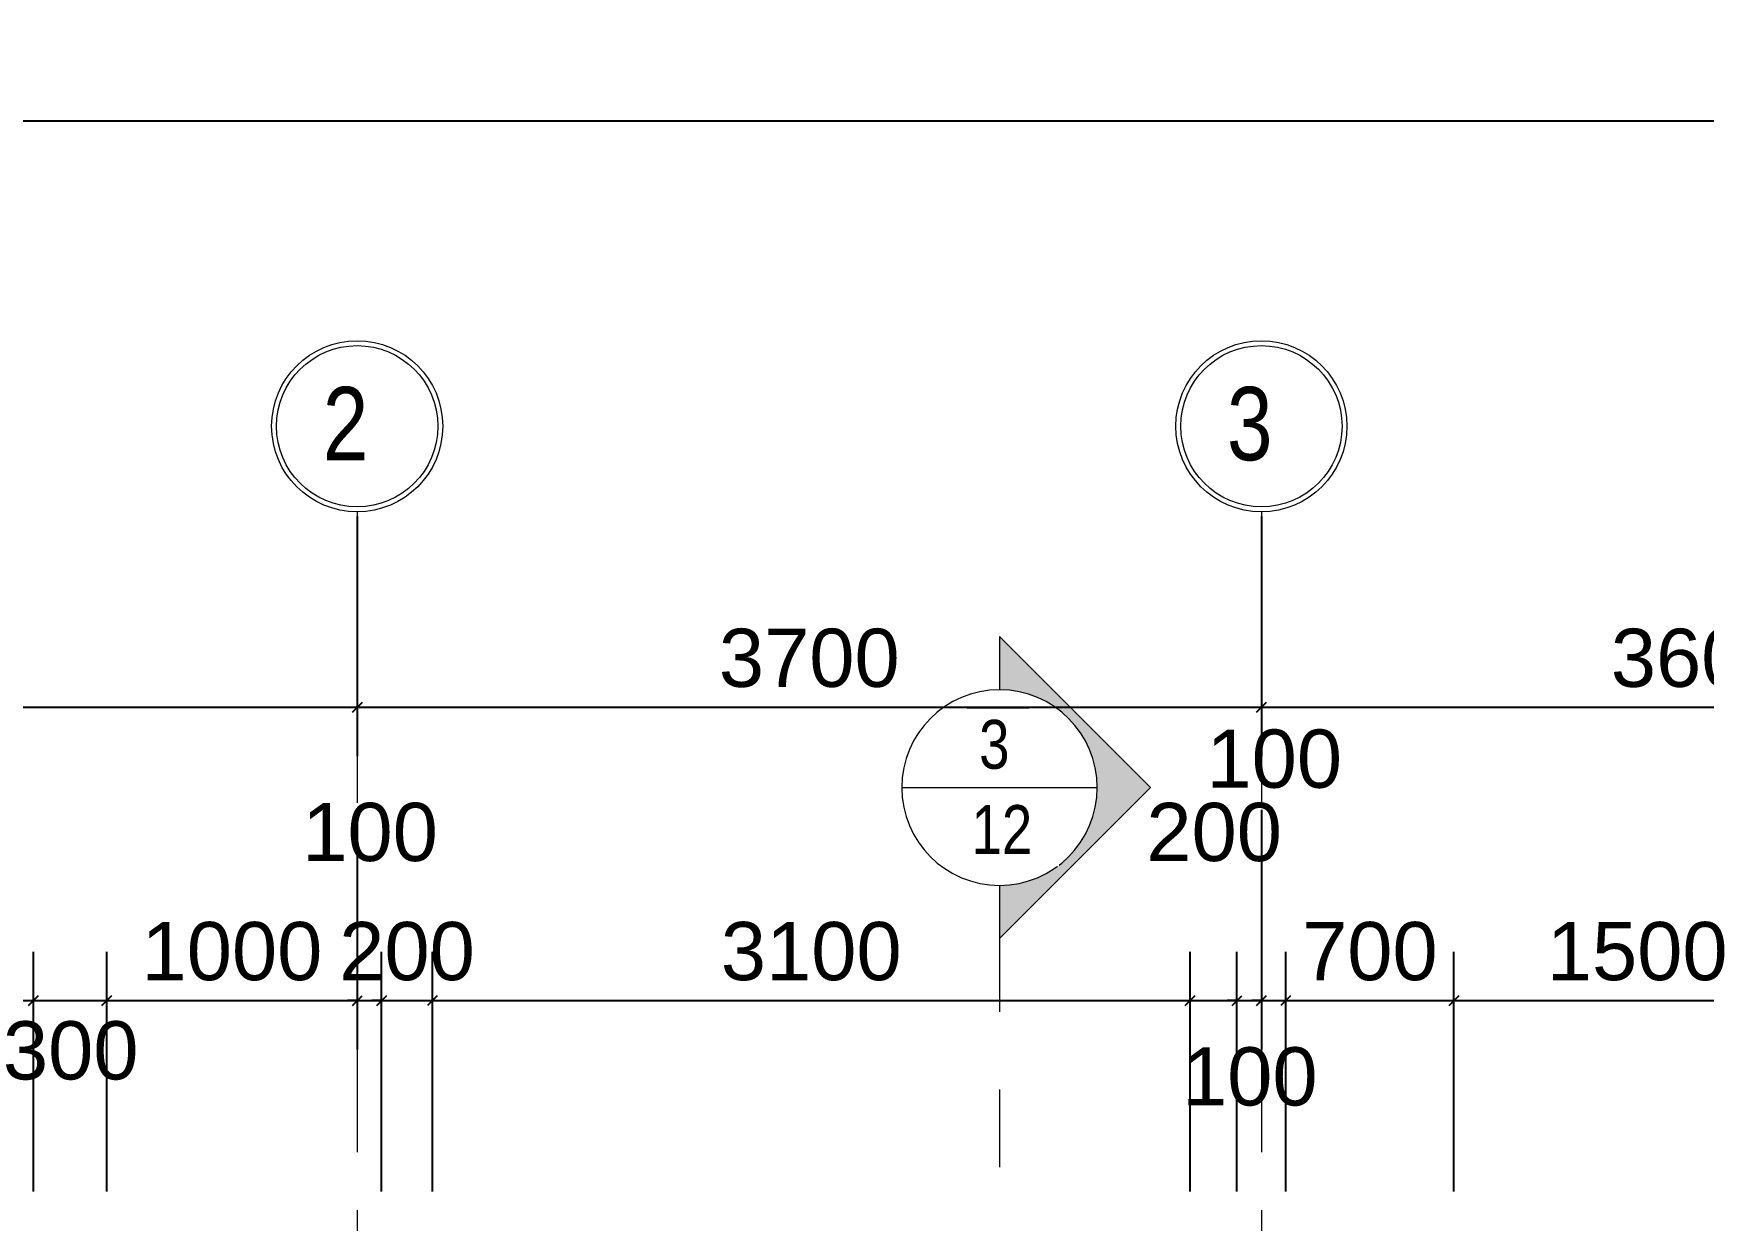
# Model space of a CAD drawing. Header units: millimetres. Extents: x -20510 to 108935, y -243239 to 20306.
# Drawn here: x 3025 to 9860, y -89900 to -85043 of the extents above; entities that cross this region are included whole.
import ezdxf

# ---------------------------------------------------------------- set-up
doc = ezdxf.new("R2010")
doc.units = ezdxf.units.MM
for name, pattern in [('Abgebrochen', [714.375, 476.25, -238.125]), ('Aligning Line', [635, 317.5, -317.5]), ('Hidden', [714.375, 476.25, -238.125])]:
    doc.linetypes.add(name, pattern=pattern)
for name, color, linetype, lineweight in [('A-ANNO-DIMS', 1, 'Continuous', 9), ('G-ANNO-SYMB', 6, 'Abgebrochen', 9), ('S-GRID', 1, 'Continuous', 9), ('S-GRID-IDEN', 1, 'Continuous', 9)]:
    doc.layers.add(name, color=color, linetype=linetype, lineweight=lineweight)
doc.styles.add('Arial', font='arial.ttf', dxfattribs={"width": 0.8, "height": 250})
doc.styles.add('Arial_1', font='arial.ttf', dxfattribs={"width": 0.8, "height": 200})
doc.styles.add('Arial_5', font='arial.ttf', dxfattribs={"height": 238.125})
doc.dimstyles.new('SecretInternalLinAngDimStyle5p4736185', dxfattribs={"dimscale": 304.8, "dimtxt": 242.94927, "dimasz": 0.130208, "dimexe": 0.656168, "dimexo": 0.0625, "dimgap": 0.260417, "dimtad": 1, "dimdec": 0, "dimrnd": 100, "dimzin": 0, "dimdsep": 46, "dimtxsty": 'Arial_5', "dimblk1": 'OBLIQUE', "dimblk2": 'OBLIQUE', "dimsah": 1, "dimcen": 0.09, "dimdle": 0.492126, "dimazin": 0, "dimtfac": 1, "dimtdec": 4, "dimtix": 1, "dimtmove": 0, "dimatfit": 3, "dimfxl": 2.624672, "dimfxlon": 1, "dimtvp": 1, "dimtolj": 1, "dimtzin": 0, "dimarcsym": 2})
doc.dimstyles.new('SecretInternalLinAngDimStyle5p4736185_1', dxfattribs={"dimscale": 304.8, "dimtxt": 242.94927, "dimasz": 0.130208, "dimexe": 0.656168, "dimexo": 0.0625, "dimgap": 0.260417, "dimtad": 1, "dimdec": 0, "dimrnd": 100, "dimzin": 0, "dimdsep": 46, "dimtxsty": 'Arial_5', "dimblk1": 'OBLIQUE', "dimblk2": 'OBLIQUE', "dimsah": 1, "dimcen": 0.09, "dimdle": 0.492126, "dimazin": 0, "dimtfac": 1, "dimtdec": 4, "dimtix": 1, "dimtmove": 2, "dimatfit": 3, "dimfxl": 2.624672, "dimfxlon": 1, "dimtvp": 1, "dimtolj": 1, "dimtzin": 0, "dimarcsym": 2})

# ---------------------------------------------------------------- blocks, each defined once
blk = doc.blocks.new('Section - CAT DUNG-122916-04_MẶT BẰNG TẦNG 4')
at = {"layer": 'G-ANNO-SYMB', "linetype": 'Continuous'}
h = blk.add_hatch(color=256, dxfattribs=at)
edge = h.paths.add_edge_path()
edge.add_line((0.181, 0), (-2, 0))
edge.add_arc((-6, 0), 4, 0, 90)
edge.add_arc((-6, 0), 4, 90, 180)
edge.add_line((-10, 0), (-12.181, 0))
edge.add_line((-12.181, 0), (-6, 6.181))
edge.add_line((-6, 6.181), (0.181, 0))
for p, q in [((-6, 6.181), (-12.181, 0)), ((0.181, 0), (-6, 6.181)), ((-12.181, 0), (-10, 0)), ((-2, 0), (0.181, 0))]:
    blk.add_line(p, q, dxfattribs=at)
for start, end in [(360, 180), (90, 180), (0, 90), (180, 360)]:
    blk.add_arc((-6, 0), 4, start, end, dxfattribs=at)
blk = doc.blocks.new('Grid - TRUC  D1-102336-04_MẶT BẰNG TẦNG 4')
at = {"layer": 'S-GRID-IDEN'}
for radius in [3.5, 3.3]:
    blk.add_circle((0, 0), radius, dxfattribs=at)
blk = doc.blocks.new('_Oblique')
at = {"color": 0, "linetype": 'ByBlock', "lineweight": -2}
blk.add_line((-0.5, -0.5), (0.5, 0.5), dxfattribs=at)
blk = doc.blocks.new('DIMBLOCK50-04_MẶT BẰNG TẦNG 4')
at = {"layer": 'A-ANNO-DIMS', "color": 0, "lineweight": -2, "transparency": 16777216}
for p, q in [((550, -86180.9), (550, -85200)), ((37150, -86180.9), (37150, -85200)), ((400, -85400), (37300, -85400))]:
    blk.add_line(p, q, dxfattribs=at)
at = {"layer": 'Defpoints', "color": 0, "transparency": 16777216}
for p in [(37150, -85400), (550, -86200), (37150, -86200)]:
    blk.add_point(p, dxfattribs=at)
at = {"layer": 'A-ANNO-DIMS', "color": 0, "lineweight": -2, "transparency": 16777216, "xscale": 39.6875, "yscale": 39.6875, "zscale": 39.6875, "rotation": 180}
blk.add_blockref('_Oblique', (550, -85400), dxfattribs=at)
at = {"layer": 'A-ANNO-DIMS', "color": 0, "lineweight": -2, "transparency": 16777216, "xscale": 39.6875, "yscale": 39.6875, "zscale": 39.6875}
blk.add_blockref('_Oblique', (37150, -85400), dxfattribs=at)
at = {"layer": 'A-ANNO-DIMS', "color": 0, "transparency": 16777216, "insert": (18850, -85199), "char_height": 238.12, "width": 1098.878, "attachment_point": 5, "style": 'Arial_5'}
blk.add_mtext('\\A1;36600', dxfattribs=at)
blk = doc.blocks.new('DIMBLOCK51-04_MẶT BẰNG TẦNG 4')
at = {"layer": 'A-ANNO-DIMS', "color": 0, "lineweight": -2, "transparency": 16777216}
for p, q in [((550, -87019.1), (550, -88000)), ((4350, -87019.1), (4350, -88000)), ((400, -87800), (4500, -87800))]:
    blk.add_line(p, q, dxfattribs=at)
at = {"layer": 'Defpoints', "color": 0, "transparency": 16777216}
for p in [(550, -87000), (4350, -87000), (4350, -87800)]:
    blk.add_point(p, dxfattribs=at)
at = {"layer": 'A-ANNO-DIMS', "color": 0, "lineweight": -2, "transparency": 16777216, "xscale": 39.6875, "yscale": 39.6875, "zscale": 39.6875, "rotation": 180}
blk.add_blockref('_Oblique', (550, -87800), dxfattribs=at)
at = {"layer": 'A-ANNO-DIMS', "color": 0, "lineweight": -2, "transparency": 16777216, "xscale": 39.6875, "yscale": 39.6875, "zscale": 39.6875}
blk.add_blockref('_Oblique', (4350, -87800), dxfattribs=at)
at = {"layer": 'A-ANNO-DIMS', "color": 0, "transparency": 16777216, "insert": (2450, -87599), "char_height": 238.12, "width": 879.103, "attachment_point": 5, "style": 'Arial_5'}
blk.add_mtext('\\A1;3800', dxfattribs=at)
blk = doc.blocks.new('DIMBLOCK52-04_MẶT BẰNG TẦNG 4')
at = {"layer": 'A-ANNO-DIMS', "color": 0, "lineweight": -2, "transparency": 16777216}
for p, q in [((4350, -87019.1), (4350, -88000)), ((8050, -87019.1), (8050, -88000)), ((4200, -87800), (8200, -87800))]:
    blk.add_line(p, q, dxfattribs=at)
at = {"layer": 'Defpoints', "color": 0, "transparency": 16777216}
for p in [(4350, -87000), (8050, -87000), (8050, -87800)]:
    blk.add_point(p, dxfattribs=at)
at = {"layer": 'A-ANNO-DIMS', "color": 0, "lineweight": -2, "transparency": 16777216, "xscale": 39.6875, "yscale": 39.6875, "zscale": 39.6875, "rotation": 180}
blk.add_blockref('_Oblique', (4350, -87800), dxfattribs=at)
at = {"layer": 'A-ANNO-DIMS', "color": 0, "lineweight": -2, "transparency": 16777216, "xscale": 39.6875, "yscale": 39.6875, "zscale": 39.6875}
blk.add_blockref('_Oblique', (8050, -87800), dxfattribs=at)
at = {"layer": 'A-ANNO-DIMS', "color": 0, "transparency": 16777216, "insert": (6200, -87599), "char_height": 238.12, "width": 879.103, "attachment_point": 5, "style": 'Arial_5'}
blk.add_mtext('\\A1;3700', dxfattribs=at)
blk = doc.blocks.new('DIMBLOCK53-04_MẶT BẰNG TẦNG 4')
at = {"layer": 'A-ANNO-DIMS', "color": 0, "lineweight": -2, "transparency": 16777216}
for p, q in [((8050, -87019.1), (8050, -88000)), ((11650, -87019.1), (11650, -88000)), ((7900, -87800), (11800, -87800))]:
    blk.add_line(p, q, dxfattribs=at)
at = {"layer": 'Defpoints', "color": 0, "transparency": 16777216}
for p in [(8050, -87000), (11650, -87000), (11650, -87800)]:
    blk.add_point(p, dxfattribs=at)
at = {"layer": 'A-ANNO-DIMS', "color": 0, "lineweight": -2, "transparency": 16777216, "xscale": 39.6875, "yscale": 39.6875, "zscale": 39.6875, "rotation": 180}
blk.add_blockref('_Oblique', (8050, -87800), dxfattribs=at)
at = {"layer": 'A-ANNO-DIMS', "color": 0, "lineweight": -2, "transparency": 16777216, "xscale": 39.6875, "yscale": 39.6875, "zscale": 39.6875}
blk.add_blockref('_Oblique', (11650, -87800), dxfattribs=at)
at = {"layer": 'A-ANNO-DIMS', "color": 0, "transparency": 16777216, "insert": (9850, -87599), "char_height": 238.12, "width": 879.103, "attachment_point": 5, "style": 'Arial_5'}
blk.add_mtext('\\A1;3600', dxfattribs=at)
blk = doc.blocks.new('DIMBLOCK65-04_MẶT BẰNG TẦNG 4')
at = {"layer": 'A-ANNO-DIMS', "color": 0, "lineweight": -2, "transparency": 16777216}
for p, q in [((2125, -89780.9), (2125, -88800)), ((3025, -89780.9), (3025, -88800)), ((1975, -89000), (3175, -89000))]:
    blk.add_line(p, q, dxfattribs=at)
at = {"layer": 'Defpoints', "color": 0, "transparency": 16777216}
for p in [(3025, -89000), (2125, -89800), (3025, -89800)]:
    blk.add_point(p, dxfattribs=at)
at = {"layer": 'A-ANNO-DIMS', "color": 0, "lineweight": -2, "transparency": 16777216, "xscale": 39.6875, "yscale": 39.6875, "zscale": 39.6875, "rotation": 180}
blk.add_blockref('_Oblique', (2125, -89000), dxfattribs=at)
at = {"layer": 'A-ANNO-DIMS', "color": 0, "lineweight": -2, "transparency": 16777216, "xscale": 39.6875, "yscale": 39.6875, "zscale": 39.6875}
blk.add_blockref('_Oblique', (3025, -89000), dxfattribs=at)
at = {"layer": 'A-ANNO-DIMS', "color": 0, "transparency": 16777216, "insert": (2575, -88799), "char_height": 238.12, "width": 659.327, "attachment_point": 5, "style": 'Arial_5'}
blk.add_mtext('\\A1;900', dxfattribs=at)
blk = doc.blocks.new('DIMBLOCK66-04_MẶT BẰNG TẦNG 4')
at = {"layer": 'A-ANNO-DIMS', "color": 0, "lineweight": -2, "transparency": 16777216}
for p, q in [((3025, -89780.9), (3025, -88800)), ((3325, -89780.9), (3325, -88800)), ((2875, -89000), (3475, -89000))]:
    blk.add_line(p, q, dxfattribs=at)
at = {"layer": 'Defpoints', "color": 0, "transparency": 16777216}
for p in [(3325, -89000), (3025, -89800), (3325, -89800)]:
    blk.add_point(p, dxfattribs=at)
at = {"layer": 'A-ANNO-DIMS', "color": 0, "lineweight": -2, "transparency": 16777216, "xscale": 39.6875, "yscale": 39.6875, "zscale": 39.6875, "rotation": 180}
blk.add_blockref('_Oblique', (3025, -89000), dxfattribs=at)
at = {"layer": 'A-ANNO-DIMS', "color": 0, "lineweight": -2, "transparency": 16777216, "xscale": 39.6875, "yscale": 39.6875, "zscale": 39.6875}
blk.add_blockref('_Oblique', (3325, -89000), dxfattribs=at)
at = {"layer": 'A-ANNO-DIMS', "color": 0, "transparency": 16777216, "insert": (2900.3, -89084.4), "char_height": 238.12, "width": 659.327, "attachment_point": 1, "line_spacing_factor": 0.941778, "style": 'Arial_5'}
blk.add_mtext('\\A1;300', dxfattribs=at)
blk = doc.blocks.new('DIMBLOCK67-04_MẶT BẰNG TẦNG 4')
at = {"layer": 'A-ANNO-DIMS', "color": 0, "lineweight": -2, "transparency": 16777216}
for p, q in [((4350, -88219.1), (4350, -89200)), ((3325, -89780.9), (3325, -88800)), ((3175, -89000), (4500, -89000))]:
    blk.add_line(p, q, dxfattribs=at)
at = {"layer": 'Defpoints', "color": 0, "transparency": 16777216}
for p in [(4350, -88200), (4350, -89000), (3325, -89800)]:
    blk.add_point(p, dxfattribs=at)
at = {"layer": 'A-ANNO-DIMS', "color": 0, "lineweight": -2, "transparency": 16777216, "xscale": 39.6875, "yscale": 39.6875, "zscale": 39.6875, "rotation": 180}
blk.add_blockref('_Oblique', (3325, -89000), dxfattribs=at)
at = {"layer": 'A-ANNO-DIMS', "color": 0, "lineweight": -2, "transparency": 16777216, "xscale": 39.6875, "yscale": 39.6875, "zscale": 39.6875}
blk.add_blockref('_Oblique', (4350, -89000), dxfattribs=at)
at = {"layer": 'A-ANNO-DIMS', "color": 0, "transparency": 16777216, "insert": (3837.5, -88799), "char_height": 238.12, "width": 879.103, "attachment_point": 5, "style": 'Arial_5'}
blk.add_mtext('\\A1;1000', dxfattribs=at)
blk = doc.blocks.new('DIMBLOCK68-04_MẶT BẰNG TẦNG 4')
at = {"layer": 'A-ANNO-DIMS', "color": 0, "lineweight": -2, "transparency": 16777216}
for p, q in [((4350, -88219.1), (4350, -89200)), ((4450, -89780.9), (4450, -88800)), ((4350, -89000), (4310.3, -89000)), ((4350, -89000), (4450, -89000)), ((4450, -89000), (4489.7, -89000))]:
    blk.add_line(p, q, dxfattribs=at)
at = {"layer": 'Defpoints', "color": 0, "transparency": 16777216}
for p in [(4350, -88200), (4450, -89000), (4450, -89800)]:
    blk.add_point(p, dxfattribs=at)
at = {"layer": 'A-ANNO-DIMS', "color": 0, "lineweight": -2, "transparency": 16777216, "xscale": 39.6875, "yscale": 39.6875, "zscale": 39.6875}
blk.add_blockref('_Oblique', (4350, -89000), dxfattribs=at)
at = {"layer": 'A-ANNO-DIMS', "color": 0, "lineweight": -2, "transparency": 16777216, "xscale": 39.6875, "yscale": 39.6875, "zscale": 39.6875, "rotation": 180}
blk.add_blockref('_Oblique', (4450, -89000), dxfattribs=at)
at = {"layer": 'A-ANNO-DIMS', "color": 0, "transparency": 16777216, "insert": (4125.3, -88190.9), "char_height": 238.12, "width": 659.327, "attachment_point": 1, "line_spacing_factor": 0.941778, "style": 'Arial_5'}
blk.add_mtext('\\A1;100', dxfattribs=at)
blk = doc.blocks.new('DIMBLOCK69-04_MẶT BẰNG TẦNG 4')
at = {"layer": 'A-ANNO-DIMS', "color": 0, "lineweight": -2, "transparency": 16777216}
for p, q in [((4450, -89780.9), (4450, -88800)), ((4658, -89780.9), (4658, -88800)), ((4450, -89000), (4410.3, -89000)), ((4450, -89000), (4658, -89000)), ((4658, -89000), (4697.7, -89000))]:
    blk.add_line(p, q, dxfattribs=at)
at = {"layer": 'Defpoints', "color": 0, "transparency": 16777216}
for p in [(4658, -89000), (4450, -89800), (4658, -89800)]:
    blk.add_point(p, dxfattribs=at)
at = {"layer": 'A-ANNO-DIMS', "color": 0, "lineweight": -2, "transparency": 16777216, "xscale": 39.6875, "yscale": 39.6875, "zscale": 39.6875}
blk.add_blockref('_Oblique', (4450, -89000), dxfattribs=at)
at = {"layer": 'A-ANNO-DIMS', "color": 0, "lineweight": -2, "transparency": 16777216, "xscale": 39.6875, "yscale": 39.6875, "zscale": 39.6875, "rotation": 180}
blk.add_blockref('_Oblique', (4658, -89000), dxfattribs=at)
at = {"layer": 'A-ANNO-DIMS', "color": 0, "transparency": 16777216, "insert": (4554, -88799), "char_height": 238.12, "width": 659.327, "attachment_point": 5, "style": 'Arial_5'}
blk.add_mtext('\\A1;200', dxfattribs=at)
blk = doc.blocks.new('DIMBLOCK70-04_MẶT BẰNG TẦNG 4')
at = {"layer": 'A-ANNO-DIMS', "color": 0, "lineweight": -2, "transparency": 16777216}
for p, q in [((4658, -89780.9), (4658, -88800)), ((7758, -89780.9), (7758, -88800)), ((4508, -89000), (7908, -89000))]:
    blk.add_line(p, q, dxfattribs=at)
at = {"layer": 'Defpoints', "color": 0, "transparency": 16777216}
for p in [(7758, -89000), (4658, -89800), (7758, -89800)]:
    blk.add_point(p, dxfattribs=at)
at = {"layer": 'A-ANNO-DIMS', "color": 0, "lineweight": -2, "transparency": 16777216, "xscale": 39.6875, "yscale": 39.6875, "zscale": 39.6875, "rotation": 180}
blk.add_blockref('_Oblique', (4658, -89000), dxfattribs=at)
at = {"layer": 'A-ANNO-DIMS', "color": 0, "lineweight": -2, "transparency": 16777216, "xscale": 39.6875, "yscale": 39.6875, "zscale": 39.6875}
blk.add_blockref('_Oblique', (7758, -89000), dxfattribs=at)
at = {"layer": 'A-ANNO-DIMS', "color": 0, "transparency": 16777216, "insert": (6208, -88799), "char_height": 238.12, "width": 879.103, "attachment_point": 5, "style": 'Arial_5'}
blk.add_mtext('\\A1;3100', dxfattribs=at)
blk = doc.blocks.new('DIMBLOCK71-04_MẶT BẰNG TẦNG 4')
at = {"layer": 'A-ANNO-DIMS', "color": 0, "lineweight": -2, "transparency": 16777216}
for p, q in [((7758, -89780.9), (7758, -88800)), ((7950, -89780.9), (7950, -88800)), ((7608, -89000), (8100, -89000))]:
    blk.add_line(p, q, dxfattribs=at)
at = {"layer": 'Defpoints', "color": 0, "transparency": 16777216}
for p in [(7950, -89000), (7758, -89800), (7950, -89800)]:
    blk.add_point(p, dxfattribs=at)
at = {"layer": 'A-ANNO-DIMS', "color": 0, "lineweight": -2, "transparency": 16777216, "xscale": 39.6875, "yscale": 39.6875, "zscale": 39.6875, "rotation": 180}
blk.add_blockref('_Oblique', (7758, -89000), dxfattribs=at)
at = {"layer": 'A-ANNO-DIMS', "color": 0, "lineweight": -2, "transparency": 16777216, "xscale": 39.6875, "yscale": 39.6875, "zscale": 39.6875}
blk.add_blockref('_Oblique', (7950, -89000), dxfattribs=at)
at = {"layer": 'A-ANNO-DIMS', "color": 0, "transparency": 16777216, "insert": (7579.3, -88190.9), "char_height": 238.12, "width": 659.327, "attachment_point": 1, "line_spacing_factor": 0.941778, "style": 'Arial_5'}
blk.add_mtext('\\A1;200', dxfattribs=at)
blk = doc.blocks.new('DIMBLOCK72-04_MẶT BẰNG TẦNG 4')
at = {"layer": 'A-ANNO-DIMS', "color": 0, "lineweight": -2, "transparency": 16777216}
for p, q in [((8050, -88219.1), (8050, -89200)), ((7950, -89780.9), (7950, -88800)), ((7950, -89000), (7910.3, -89000)), ((7950, -89000), (8050, -89000)), ((8050, -89000), (8089.7, -89000))]:
    blk.add_line(p, q, dxfattribs=at)
at = {"layer": 'Defpoints', "color": 0, "transparency": 16777216}
for p in [(8050, -88200), (8050, -89000), (7950, -89800)]:
    blk.add_point(p, dxfattribs=at)
at = {"layer": 'A-ANNO-DIMS', "color": 0, "lineweight": -2, "transparency": 16777216, "xscale": 39.6875, "yscale": 39.6875, "zscale": 39.6875}
blk.add_blockref('_Oblique', (7950, -89000), dxfattribs=at)
at = {"layer": 'A-ANNO-DIMS', "color": 0, "lineweight": -2, "transparency": 16777216, "xscale": 39.6875, "yscale": 39.6875, "zscale": 39.6875, "rotation": 180}
blk.add_blockref('_Oblique', (8050, -89000), dxfattribs=at)
at = {"layer": 'A-ANNO-DIMS', "color": 0, "transparency": 16777216, "insert": (7725.3, -89190.9), "char_height": 238.12, "width": 659.327, "attachment_point": 1, "line_spacing_factor": 0.941778, "style": 'Arial_5'}
blk.add_mtext('\\A1;100', dxfattribs=at)
blk = doc.blocks.new('DIMBLOCK73-04_MẶT BẰNG TẦNG 4')
at = {"layer": 'A-ANNO-DIMS', "color": 0, "lineweight": -2, "transparency": 16777216}
for p, q in [((8050, -88219.1), (8050, -89200)), ((8150, -89780.9), (8150, -88800)), ((8050, -89000), (8010.3, -89000)), ((8050, -89000), (8150, -89000)), ((8150, -89000), (8189.7, -89000))]:
    blk.add_line(p, q, dxfattribs=at)
at = {"layer": 'Defpoints', "color": 0, "transparency": 16777216}
for p in [(8050, -88200), (8150, -89000), (8150, -89800)]:
    blk.add_point(p, dxfattribs=at)
at = {"layer": 'A-ANNO-DIMS', "color": 0, "lineweight": -2, "transparency": 16777216, "xscale": 39.6875, "yscale": 39.6875, "zscale": 39.6875}
blk.add_blockref('_Oblique', (8050, -89000), dxfattribs=at)
at = {"layer": 'A-ANNO-DIMS', "color": 0, "lineweight": -2, "transparency": 16777216, "xscale": 39.6875, "yscale": 39.6875, "zscale": 39.6875, "rotation": 180}
blk.add_blockref('_Oblique', (8150, -89000), dxfattribs=at)
at = {"layer": 'A-ANNO-DIMS', "color": 0, "transparency": 16777216, "insert": (7825.3, -87890.9), "char_height": 238.12, "width": 659.327, "attachment_point": 1, "line_spacing_factor": 0.941778, "style": 'Arial_5'}
blk.add_mtext('\\A1;100', dxfattribs=at)
blk = doc.blocks.new('DIMBLOCK74-04_MẶT BẰNG TẦNG 4')
at = {"layer": 'A-ANNO-DIMS', "color": 0, "lineweight": -2, "transparency": 16777216}
for p, q in [((8150, -89780.9), (8150, -88800)), ((8838, -89780.9), (8838, -88800)), ((8000, -89000), (8988, -89000))]:
    blk.add_line(p, q, dxfattribs=at)
at = {"layer": 'Defpoints', "color": 0, "transparency": 16777216}
for p in [(8838, -89000), (8150, -89800), (8838, -89800)]:
    blk.add_point(p, dxfattribs=at)
at = {"layer": 'A-ANNO-DIMS', "color": 0, "lineweight": -2, "transparency": 16777216, "xscale": 39.6875, "yscale": 39.6875, "zscale": 39.6875, "rotation": 180}
blk.add_blockref('_Oblique', (8150, -89000), dxfattribs=at)
at = {"layer": 'A-ANNO-DIMS', "color": 0, "lineweight": -2, "transparency": 16777216, "xscale": 39.6875, "yscale": 39.6875, "zscale": 39.6875}
blk.add_blockref('_Oblique', (8838, -89000), dxfattribs=at)
at = {"layer": 'A-ANNO-DIMS', "color": 0, "transparency": 16777216, "insert": (8494, -88799), "char_height": 238.12, "width": 659.327, "attachment_point": 5, "style": 'Arial_5'}
blk.add_mtext('\\A1;700', dxfattribs=at)
blk = doc.blocks.new('DIMBLOCK75-04_MẶT BẰNG TẦNG 4')
at = {"layer": 'A-ANNO-DIMS', "color": 0, "lineweight": -2, "transparency": 16777216}
for p, q in [((8838, -89780.9), (8838, -88800)), ((10338, -89780.9), (10338, -88800)), ((8688, -89000), (10488, -89000))]:
    blk.add_line(p, q, dxfattribs=at)
at = {"layer": 'Defpoints', "color": 0, "transparency": 16777216}
for p in [(10338, -89000), (8838, -89800), (10338, -89800)]:
    blk.add_point(p, dxfattribs=at)
at = {"layer": 'A-ANNO-DIMS', "color": 0, "lineweight": -2, "transparency": 16777216, "xscale": 39.6875, "yscale": 39.6875, "zscale": 39.6875, "rotation": 180}
blk.add_blockref('_Oblique', (8838, -89000), dxfattribs=at)
at = {"layer": 'A-ANNO-DIMS', "color": 0, "lineweight": -2, "transparency": 16777216, "xscale": 39.6875, "yscale": 39.6875, "zscale": 39.6875}
blk.add_blockref('_Oblique', (10338, -89000), dxfattribs=at)
at = {"layer": 'A-ANNO-DIMS', "color": 0, "transparency": 16777216, "insert": (9588, -88799), "char_height": 238.12, "width": 879.103, "attachment_point": 5, "style": 'Arial_5'}
blk.add_mtext('\\A1;1500', dxfattribs=at)

msp = doc.modelspace()

# ---------------------------------------------------------------- linework, layer by layer
at = {"layer": 'G-ANNO-SYMB', "linetype": 'Continuous'}
msp.add_line((6578.4, -88128.4), (7378.4, -88128.4), dxfattribs=at)
at = {"layer": 'G-ANNO-SYMB', "linetype": 'Aligning Line'}
msp.add_line((6978.4, -88728.4), (6978.4, -109684.7), dxfattribs=at)
at = {"layer": 'S-GRID', "linetype": 'Hidden'}
for p, q in [((4350, -87000), (4350, -108000)), ((8050, -87000), (8050, -108000))]:
    msp.add_line(p, q, dxfattribs=at)

# ---------------------------------------------------------------- block references
at = {"layer": 'G-ANNO-SYMB', "linetype": 'Continuous', "xscale": 99.99999999999991, "yscale": 99.99999999999991, "zscale": 99.99999999999991, "rotation": 269.9999999999998}
msp.add_blockref('Section - CAT DUNG-122916-04_MẶT BẰNG TẦNG 4', (6978.4, -88728.4), dxfattribs=at)
at = {"layer": 'S-GRID-IDEN', "xscale": 99.99999999999991, "yscale": 99.99999999999991, "zscale": 99.99999999999991, "rotation": 180}
for p in [(4350, -86650), (8050, -86650)]:
    msp.add_blockref('Grid - TRUC  D1-102336-04_MẶT BẰNG TẦNG 4', p, dxfattribs=at)

# ---------------------------------------------------------------- dimensions: what is measured, and where the dimension line sits
at = {"layer": 'A-ANNO-DIMS'}
for base, p1, p2, override, picture, middle in [((37150, -85400), (550, -86200), (37150, -86200), {"dimpost": '<>', "dimfxl": 36600}, 'DIMBLOCK50-04_MẶT BẰNG TẦNG 4', (18850, -85199)), ((4350, -87800), (550, -87000), (4350, -87000), {"dimpost": '<>', "dimfxl": 3800}, 'DIMBLOCK51-04_MẶT BẰNG TẦNG 4', (2450, -87599)), ((11650, -87800), (8050, -87000), (11650, -87000), {"dimpost": '<>', "dimfxl": 3600}, 'DIMBLOCK53-04_MẶT BẰNG TẦNG 4', (9850, -87599)), ((4350, -89000), (3325, -89800), (4350, -88200), {"dimpost": '<>', "dimfxl": 1900.164467}, 'DIMBLOCK67-04_MẶT BẰNG TẦNG 4', (3837.5, -88799)), ((3025, -89000), (2125, -89800), (3025, -89800), {"dimpost": '<>', "dimfxl": 900}, 'DIMBLOCK65-04_MẶT BẰNG TẦNG 4', (2575, -88799)), ((4658, -89000), (4450, -89800), (4658, -89800), {"dimpost": '<>', "dimfxl": 208.004805}, 'DIMBLOCK69-04_MẶT BẰNG TẦNG 4', (4554, -88799)), ((7758, -89000), (4658, -89800), (7758, -89800), {"dimpost": '<>', "dimfxl": 3100}, 'DIMBLOCK70-04_MẶT BẰNG TẦNG 4', (6208, -88799)), ((8838, -89000), (8150, -89800), (8838, -89800), {"dimpost": '<>', "dimfxl": 688.004805}, 'DIMBLOCK74-04_MẶT BẰNG TẦNG 4', (8494, -88799)), ((10338, -89000), (8838, -89800), (10338, -89800), {"dimpost": '<>', "dimfxl": 1500}, 'DIMBLOCK75-04_MẶT BẰNG TẦNG 4', (9588, -88799))]:
    dim = msp.add_linear_dim(base=base, p1=p1, p2=p2, dimstyle='SecretInternalLinAngDimStyle5p4736185', override=override, dxfattribs=at)
    dim.commit()
    dim.dimension.update_dxf_attribs({"geometry": picture, "text_midpoint": middle})
for base, p1, p2, override, picture, middle in [((8150, -89000), (8050, -88200), (8150, -89800), {"dimpost": '<>', "dimfxl": 1603.121954}, 'DIMBLOCK73-04_MẶT BẰNG TẦNG 4', (8154.9, -88049.6)), ((4450, -89000), (4350, -88200), (4450, -89800), {"dimpost": '<>', "dimfxl": 1603.121954}, 'DIMBLOCK68-04_MẶT BẰNG TẦNG 4', (4454.9, -88349.6)), ((7950, -89000), (7758, -89800), (7950, -89800), {"dimpost": '<>', "dimfxl": 191.995195}, 'DIMBLOCK71-04_MẶT BẰNG TẦNG 4', (7908.9, -88349.6)), ((8050, -89000), (7950, -89800), (8050, -88200), {"dimpost": '<>', "dimfxl": 1603.121954}, 'DIMBLOCK72-04_MẶT BẰNG TẦNG 4', (8054.9, -89349.6)), ((3325, -89000), (3025, -89800), (3325, -89800), {"dimpost": '<>', "dimfxl": 300}, 'DIMBLOCK66-04_MẶT BẰNG TẦNG 4', (3229.9, -89243.1))]:
    dim = msp.add_linear_dim(base=base, p1=p1, p2=p2, dimstyle='SecretInternalLinAngDimStyle5p4736185_1', override=override, dxfattribs=at)
    dim.commit()
    dim.dimension.update_dxf_attribs({"geometry": picture, "text_midpoint": middle, "dimtype": 160})

# ---------------------------------------------------------------- next in the draw order: texts
at = {"layer": 'G-ANNO-SYMB', "linetype": 'Continuous', "char_height": 200, "attachment_point": 1, "style": 'Arial', "bg_fill": 3, "box_fill_scale": 1.25, "bg_fill_color": 9, "bg_fill_true_color": 13158600, "bg_fill_transparency": 0}
for s, insert, width in [('3', (6895, -87851.4), 153.924), ('12', (6863.9, -88199.9), 307.848)]:
    msp.add_mtext(s, dxfattribs=dict(at, insert=insert, width=width))
at = {"layer": 'S-GRID-IDEN', "char_height": 300, "width": 288.607, "attachment_point": 1, "style": 'Arial_1', "bg_fill": 3, "box_fill_scale": 1.25, "bg_fill_color": 9, "bg_fill_true_color": 13158600, "bg_fill_transparency": 0}
for s, insert in [('2', (4209.2, -86489.2)), ('3', (7909.2, -86489.2))]:
    msp.add_mtext(s, dxfattribs=dict(at, insert=insert))

# ---------------------------------------------------------------- next in the draw order: dimensions: what is measured, and where the dimension line sits
at = {"layer": 'A-ANNO-DIMS'}
dim = msp.add_linear_dim(base=(8050, -87800), p1=(4350, -87000), p2=(8050, -87000), dimstyle='SecretInternalLinAngDimStyle5p4736185', override={"dimpost": '<>', "dimfxl": 3700}, dxfattribs=at)
dim.commit()
dim.dimension.update_dxf_attribs({"geometry": 'DIMBLOCK52-04_MẶT BẰNG TẦNG 4', "text_midpoint": (6200, -87599)})

doc.saveas('drawing.dxf')
